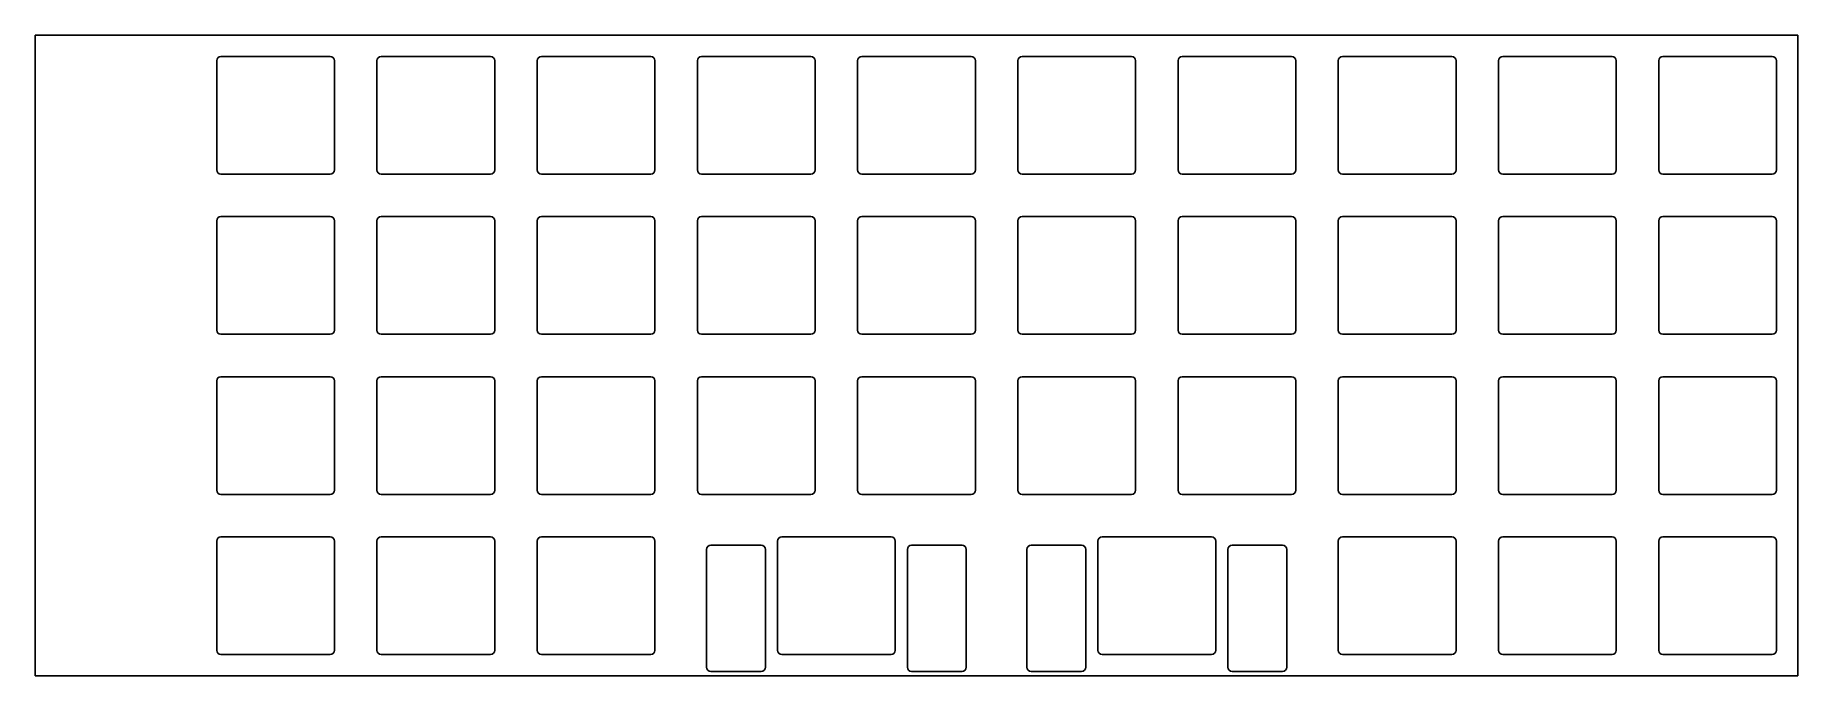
# Model space of a CAD drawing. Header units: millimetres. Extents: x 0 to 210, y -76 to 0.
import ezdxf

# ---------------------------------------------------------------- set-up
doc = ezdxf.new("R2010")
doc.units = ezdxf.units.MM

msp = doc.modelspace()

# ---------------------------------------------------------------- linework, layer by layer
for p, q in [((0, 0), (209.55, 0)), ((0, 0), (0, -76.2)), ((209.55, 0), (209.55, -76.2)), ((21.575, -3.025), (21.575, -16.025)), ((22.075, -2.525), (35.075, -2.525)), ((35.575, -3.025), (35.575, -16.025)), ((40.625, -3.025), (40.625, -16.025)), ((41.125, -2.525), (54.125, -2.525)), ((54.625, -3.025), (54.625, -16.025)), ((59.675, -3.025), (59.675, -16.025)), ((60.175, -2.525), (73.175, -2.525)), ((73.675, -3.025), (73.675, -16.025)), ((78.725, -3.025), (78.725, -16.025)), ((79.225, -2.525), (92.225, -2.525)), ((92.725, -3.025), (92.725, -16.025)), ((97.775, -3.025), (97.775, -16.025)), ((98.275, -2.525), (111.275, -2.525)), ((111.775, -3.025), (111.775, -16.025)), ((116.825, -3.025), (116.825, -16.025)), ((117.325, -2.525), (130.325, -2.525)), ((130.825, -3.025), (130.825, -16.025)), ((135.875, -3.025), (135.875, -16.025)), ((136.375, -2.525), (149.375, -2.525)), ((149.875, -3.025), (149.875, -16.025)), ((154.925, -3.025), (154.925, -16.025)), ((155.425, -2.525), (168.425, -2.525)), ((168.925, -3.025), (168.925, -16.025)), ((173.975, -3.025), (173.975, -16.025)), ((174.475, -2.525), (187.475, -2.525)), ((187.975, -3.025), (187.975, -16.025)), ((193.025, -3.025), (193.025, -16.025)), ((193.525, -2.525), (206.525, -2.525)), ((207.025, -3.025), (207.025, -16.025)), ((22.075, -16.525), (35.075, -16.525)), ((41.125, -16.525), (54.125, -16.525)), ((60.175, -16.525), (73.175, -16.525)), ((79.225, -16.525), (92.225, -16.525)), ((98.275, -16.525), (111.275, -16.525)), ((117.325, -16.525), (130.325, -16.525)), ((136.375, -16.525), (149.375, -16.525)), ((155.425, -16.525), (168.425, -16.525)), ((174.475, -16.525), (187.475, -16.525)), ((193.525, -16.525), (206.525, -16.525)), ((21.575, -22.075), (21.575, -35.075)), ((22.075, -21.575), (35.075, -21.575)), ((35.575, -22.075), (35.575, -35.075)), ((40.625, -22.075), (40.625, -35.075)), ((41.125, -21.575), (54.125, -21.575)), ((54.625, -22.075), (54.625, -35.075)), ((59.675, -22.075), (59.675, -35.075)), ((60.175, -21.575), (73.175, -21.575)), ((73.675, -22.075), (73.675, -35.075)), ((78.725, -22.075), (78.725, -35.075)), ((79.225, -21.575), (92.225, -21.575)), ((92.725, -22.075), (92.725, -35.075)), ((97.775, -22.075), (97.775, -35.075)), ((98.275, -21.575), (111.275, -21.575)), ((111.775, -22.075), (111.775, -35.075)), ((116.825, -22.075), (116.825, -35.075)), ((117.325, -21.575), (130.325, -21.575)), ((130.825, -22.075), (130.825, -35.075)), ((135.875, -22.075), (135.875, -35.075)), ((136.375, -21.575), (149.375, -21.575)), ((149.875, -22.075), (149.875, -35.075)), ((154.925, -22.075), (154.925, -35.075)), ((155.425, -21.575), (168.425, -21.575)), ((168.925, -22.075), (168.925, -35.075)), ((173.975, -22.075), (173.975, -35.075)), ((174.475, -21.575), (187.475, -21.575)), ((187.975, -22.075), (187.975, -35.075)), ((193.025, -22.075), (193.025, -35.075)), ((193.525, -21.575), (206.525, -21.575)), ((207.025, -22.075), (207.025, -35.075)), ((22.075, -35.575), (35.075, -35.575)), ((41.125, -35.575), (54.125, -35.575)), ((60.175, -35.575), (73.175, -35.575)), ((79.225, -35.575), (92.225, -35.575)), ((98.275, -35.575), (111.275, -35.575)), ((117.325, -35.575), (130.325, -35.575)), ((136.375, -35.575), (149.375, -35.575)), ((155.425, -35.575), (168.425, -35.575)), ((174.475, -35.575), (187.475, -35.575)), ((193.525, -35.575), (206.525, -35.575)), ((21.575, -41.125), (21.575, -54.125)), ((22.075, -40.625), (35.075, -40.625)), ((35.575, -41.125), (35.575, -54.125)), ((40.625, -41.125), (40.625, -54.125)), ((41.125, -40.625), (54.125, -40.625)), ((54.625, -41.125), (54.625, -54.125)), ((59.675, -41.125), (59.675, -54.125)), ((60.175, -40.625), (73.175, -40.625)), ((73.675, -41.125), (73.675, -54.125)), ((78.725, -41.125), (78.725, -54.125)), ((79.225, -40.625), (92.225, -40.625)), ((92.725, -41.125), (92.725, -54.125)), ((97.775, -41.125), (97.775, -54.125)), ((98.275, -40.625), (111.275, -40.625)), ((111.775, -41.125), (111.775, -54.125)), ((116.825, -41.125), (116.825, -54.125)), ((117.325, -40.625), (130.325, -40.625)), ((130.825, -41.125), (130.825, -54.125)), ((135.875, -41.125), (135.875, -54.125)), ((136.375, -40.625), (149.375, -40.625)), ((149.875, -41.125), (149.875, -54.125)), ((154.925, -41.125), (154.925, -54.125)), ((155.425, -40.625), (168.425, -40.625)), ((168.925, -41.125), (168.925, -54.125)), ((173.975, -41.125), (173.975, -54.125)), ((174.475, -40.625), (187.475, -40.625)), ((187.975, -41.125), (187.975, -54.125)), ((193.025, -41.125), (193.025, -54.125)), ((193.525, -40.625), (206.525, -40.625)), ((207.025, -41.125), (207.025, -54.125)), ((22.075, -54.625), (35.075, -54.625)), ((41.125, -54.625), (54.125, -54.625)), ((60.175, -54.625), (73.175, -54.625)), ((79.225, -54.625), (92.225, -54.625)), ((98.275, -54.625), (111.275, -54.625)), ((117.325, -54.625), (130.325, -54.625)), ((136.375, -54.625), (149.375, -54.625)), ((155.425, -54.625), (168.425, -54.625)), ((174.475, -54.625), (187.475, -54.625)), ((193.525, -54.625), (206.525, -54.625)), ((21.575, -60.175), (21.575, -73.175)), ((22.075, -59.675), (35.075, -59.675)), ((35.575, -60.175), (35.575, -73.175)), ((40.625, -60.175), (40.625, -73.175)), ((41.125, -59.675), (54.125, -59.675)), ((54.625, -60.175), (54.625, -73.175)), ((59.675, -60.175), (59.675, -73.175)), ((60.175, -59.675), (73.175, -59.675)), ((73.675, -60.175), (73.675, -73.175)), ((80.312, -60.675), (86.312, -60.675)), ((88.25, -60.175), (88.25, -73.175)), ((88.75, -59.675), (101.75, -59.675)), ((102.25, -60.175), (102.25, -73.175)), ((104.188, -60.675), (110.188, -60.675)), ((118.412, -60.675), (124.412, -60.675)), ((126.35, -60.175), (126.35, -73.175)), ((126.85, -59.675), (139.85, -59.675)), ((140.35, -60.175), (140.35, -73.175)), ((142.288, -60.675), (148.288, -60.675)), ((154.925, -60.175), (154.925, -73.175)), ((155.425, -59.675), (168.425, -59.675)), ((168.925, -60.175), (168.925, -73.175)), ((173.975, -60.175), (173.975, -73.175)), ((174.475, -59.675), (187.475, -59.675)), ((187.975, -60.175), (187.975, -73.175)), ((193.025, -60.175), (193.025, -73.175)), ((193.525, -59.675), (206.525, -59.675)), ((207.025, -60.175), (207.025, -73.175)), ((79.812, -61.175), (79.812, -75.175)), ((86.812, -61.175), (86.812, -75.175)), ((103.688, -61.175), (103.688, -75.175)), ((110.688, -61.175), (110.688, -75.175)), ((117.912, -61.175), (117.912, -75.175)), ((124.912, -61.175), (124.912, -75.175)), ((141.788, -61.175), (141.788, -75.175)), ((148.788, -61.175), (148.788, -75.175)), ((22.075, -73.675), (35.075, -73.675)), ((41.125, -73.675), (54.125, -73.675)), ((60.175, -73.675), (73.175, -73.675)), ((88.75, -73.675), (101.75, -73.675)), ((126.85, -73.675), (139.85, -73.675)), ((155.425, -73.675), (168.425, -73.675)), ((174.475, -73.675), (187.475, -73.675)), ((193.525, -73.675), (206.525, -73.675)), ((0, -76.2), (209.55, -76.2)), ((80.312, -75.675), (86.312, -75.675)), ((104.188, -75.675), (110.188, -75.675)), ((118.412, -75.675), (124.412, -75.675)), ((142.288, -75.675), (148.288, -75.675))]:
    msp.add_line(p, q)
for centre, start, end in [((22.075, -3.025), 90, 180), ((35.075, -3.025), 0, 90), ((41.125, -3.025), 90, 180), ((54.125, -3.025), 0, 90), ((60.175, -3.025), 90, 180), ((73.175, -3.025), 0, 90), ((79.225, -3.025), 90, 180), ((92.225, -3.025), 0, 90), ((98.275, -3.025), 90, 180), ((111.275, -3.025), 0, 90), ((117.325, -3.025), 90, 180), ((130.325, -3.025), 0, 90), ((136.375, -3.025), 90, 180), ((149.375, -3.025), 0, 90), ((155.425, -3.025), 90, 180), ((168.425, -3.025), 0, 90), ((174.475, -3.025), 90, 180), ((187.475, -3.025), 0, 90), ((193.525, -3.025), 90, 180), ((206.525, -3.025), 0, 90), ((22.075, -16.025), 180, 270), ((35.075, -16.025), 270, 360), ((41.125, -16.025), 180, 270), ((54.125, -16.025), 270, 360), ((60.175, -16.025), 180, 270), ((73.175, -16.025), 270, 360), ((79.225, -16.025), 180, 270), ((92.225, -16.025), 270, 360), ((98.275, -16.025), 180, 270), ((111.275, -16.025), 270, 360), ((117.325, -16.025), 180, 270), ((130.325, -16.025), 270, 360), ((136.375, -16.025), 180, 270), ((149.375, -16.025), 270, 360), ((155.425, -16.025), 180, 270), ((168.425, -16.025), 270, 360), ((174.475, -16.025), 180, 270), ((187.475, -16.025), 270, 360), ((193.525, -16.025), 180, 270), ((206.525, -16.025), 270, 360), ((22.075, -22.075), 90, 180), ((35.075, -22.075), 0, 90), ((41.125, -22.075), 90, 180), ((54.125, -22.075), 0, 90), ((60.175, -22.075), 90, 180), ((73.175, -22.075), 0, 90), ((79.225, -22.075), 90, 180), ((92.225, -22.075), 0, 90), ((98.275, -22.075), 90, 180), ((111.275, -22.075), 0, 90), ((117.325, -22.075), 90, 180), ((130.325, -22.075), 0, 90), ((136.375, -22.075), 90, 180), ((149.375, -22.075), 0, 90), ((155.425, -22.075), 90, 180), ((168.425, -22.075), 0, 90), ((174.475, -22.075), 90, 180), ((187.475, -22.075), 0, 90), ((193.525, -22.075), 90, 180), ((206.525, -22.075), 0, 90), ((22.075, -35.075), 180, 270), ((35.075, -35.075), 270, 360), ((41.125, -35.075), 180, 270), ((54.125, -35.075), 270, 360), ((60.175, -35.075), 180, 270), ((73.175, -35.075), 270, 360), ((79.225, -35.075), 180, 270), ((92.225, -35.075), 270, 360), ((98.275, -35.075), 180, 270), ((111.275, -35.075), 270, 360), ((117.325, -35.075), 180, 270), ((130.325, -35.075), 270, 360), ((136.375, -35.075), 180, 270), ((149.375, -35.075), 270, 360), ((155.425, -35.075), 180, 270), ((168.425, -35.075), 270, 360), ((174.475, -35.075), 180, 270), ((187.475, -35.075), 270, 360), ((193.525, -35.075), 180, 270), ((206.525, -35.075), 270, 360), ((22.075, -41.125), 90, 180), ((35.075, -41.125), 0, 90), ((41.125, -41.125), 90, 180), ((54.125, -41.125), 0, 90), ((60.175, -41.125), 90, 180), ((73.175, -41.125), 0, 90), ((79.225, -41.125), 90, 180), ((92.225, -41.125), 0, 90), ((98.275, -41.125), 90, 180), ((111.275, -41.125), 0, 90), ((117.325, -41.125), 90, 180), ((130.325, -41.125), 0, 90), ((136.375, -41.125), 90, 180), ((149.375, -41.125), 0, 90), ((155.425, -41.125), 90, 180), ((168.425, -41.125), 0, 90), ((174.475, -41.125), 90, 180), ((187.475, -41.125), 0, 90), ((193.525, -41.125), 90, 180), ((206.525, -41.125), 0, 90), ((22.075, -54.125), 180, 270), ((35.075, -54.125), 270, 360), ((41.125, -54.125), 180, 270), ((54.125, -54.125), 270, 360), ((60.175, -54.125), 180, 270), ((73.175, -54.125), 270, 360), ((79.225, -54.125), 180, 270), ((92.225, -54.125), 270, 360), ((98.275, -54.125), 180, 270), ((111.275, -54.125), 270, 360), ((117.325, -54.125), 180, 270), ((130.325, -54.125), 270, 360), ((136.375, -54.125), 180, 270), ((149.375, -54.125), 270, 360), ((155.425, -54.125), 180, 270), ((168.425, -54.125), 270, 360), ((174.475, -54.125), 180, 270), ((187.475, -54.125), 270, 360), ((193.525, -54.125), 180, 270), ((206.525, -54.125), 270, 360), ((22.075, -60.175), 90, 180), ((35.075, -60.175), 0, 90), ((41.125, -60.175), 90, 180), ((54.125, -60.175), 0, 90), ((60.175, -60.175), 90, 180), ((73.175, -60.175), 0, 90), ((80.312, -61.175), 90, 180), ((86.312, -61.175), 0, 90), ((88.75, -60.175), 90, 180), ((101.75, -60.175), 0, 90), ((104.188, -61.175), 90, 180), ((110.188, -61.175), 0, 90), ((118.412, -61.175), 90, 180), ((124.412, -61.175), 0, 90), ((126.85, -60.175), 90, 180), ((139.85, -60.175), 0, 90), ((142.288, -61.175), 90, 180), ((148.288, -61.175), 0, 90), ((155.425, -60.175), 90, 180), ((168.425, -60.175), 0, 90), ((174.475, -60.175), 90, 180), ((187.475, -60.175), 0, 90), ((193.525, -60.175), 90, 180), ((206.525, -60.175), 0, 90), ((22.075, -73.175), 180, 270), ((35.075, -73.175), 270, 360), ((41.125, -73.175), 180, 270), ((54.125, -73.175), 270, 360), ((60.175, -73.175), 180, 270), ((73.175, -73.175), 270, 360), ((88.75, -73.175), 180, 270), ((101.75, -73.175), 270, 360), ((126.85, -73.175), 180, 270), ((139.85, -73.175), 270, 360), ((155.425, -73.175), 180, 270), ((168.425, -73.175), 270, 360), ((174.475, -73.175), 180, 270), ((187.475, -73.175), 270, 360), ((193.525, -73.175), 180, 270), ((206.525, -73.175), 270, 360), ((80.312, -75.175), 180, 270), ((86.312, -75.175), 270, 360), ((104.188, -75.175), 180, 270), ((110.188, -75.175), 270, 360), ((118.412, -75.175), 180, 270), ((124.412, -75.175), 270, 360), ((142.288, -75.175), 180, 270), ((148.288, -75.175), 270, 360)]:
    msp.add_arc(centre, 0.5, start, end)

doc.saveas('drawing.dxf')
